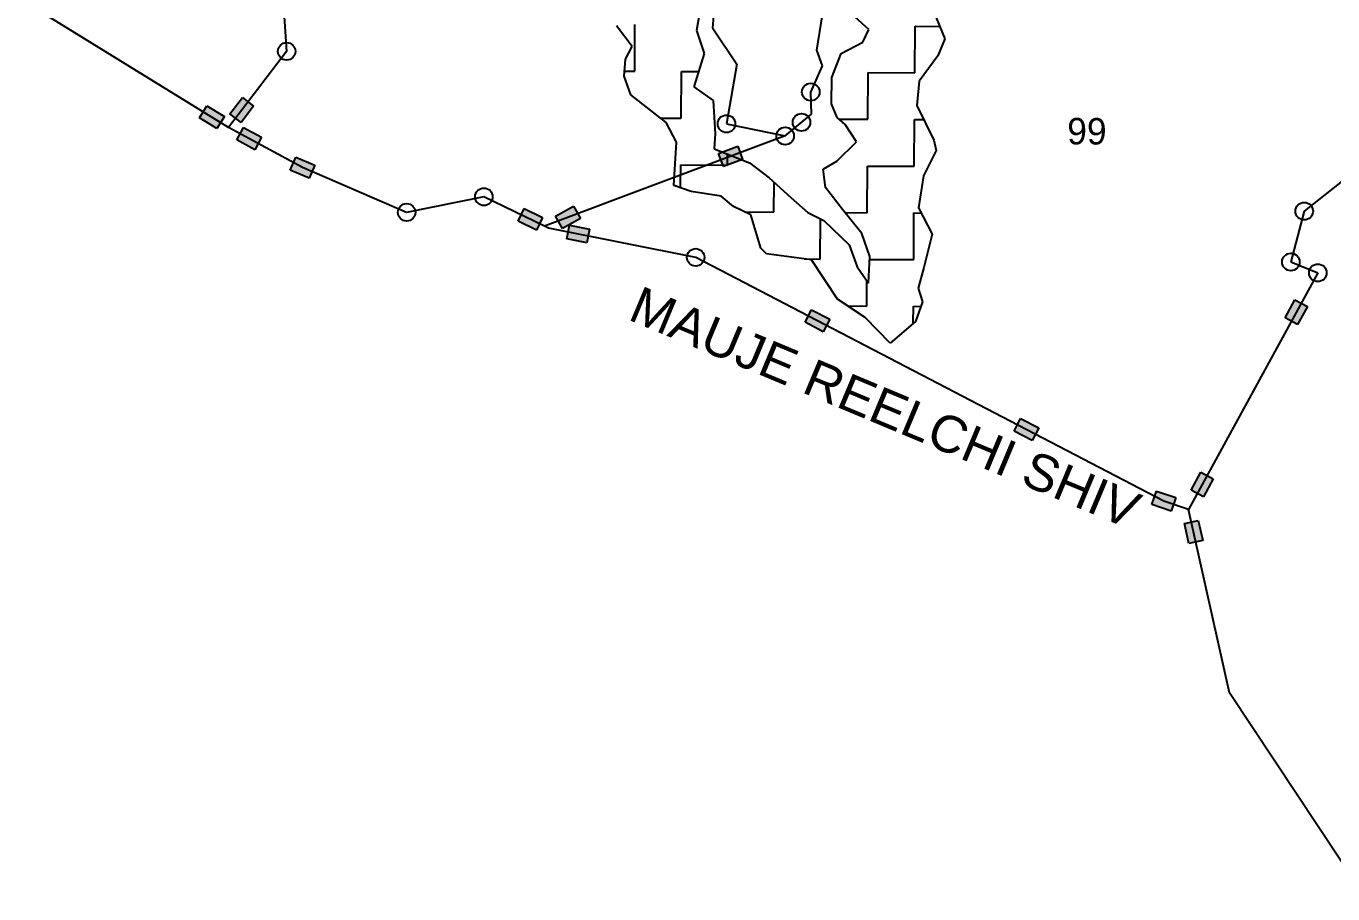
# Model space of a CAD drawing. Header units: metres. Extents: x 311141 to 315796, y 1906170 to 1910884.
# Drawn here: x 314239 to 315159, y 1906204 to 1906815 of the extents above; entities that cross this region are included whole.
import ezdxf

# ---------------------------------------------------------------- set-up
doc = ezdxf.new("R2010")
doc.units = ezdxf.units.M
doc.header["$MEASUREMENT"] = 0
for name, color, linetype in [('POLY_HATCH', 12, 'Continuous'), ('POLY_PARCEL', 6, 'Continuous'), ('TEXT_MAPOUT', 7, 'Continuous'), ('TEXT_PARCEL', 7, 'Continuous'), ('V_BOUND_LINE', 7, 'Continuous')]:
    doc.layers.add(name, color=color, linetype=linetype)
doc.styles.get("Standard").update_dxf_attribs({"font": 'arial.ttf'})
doc.styles.add('TEXT_MAP', font='')
doc.styles.get('TEXT_MAP').set_extended_font_data('Kruti Dev 050')

msp = doc.modelspace()

# ---------------------------------------------------------------- hatches: boundary and pattern name
for points in [[(314382.66, 1906753.12), (314390.58, 1906747.06), (314399.33, 1906758.51), (314391.42, 1906764.57)], [(314373.56, 1906742.77), (314378.79, 1906751.25), (314366.52, 1906758.81), (314361.29, 1906750.33)], [(314392.29, 1906743.52), (314387.52, 1906734.76), (314400.17, 1906727.87), (314404.94, 1906736.62)], [(314743.64, 1906721.04), (314740.14, 1906730.37), (314726.65, 1906725.32), (314730.15, 1906715.98)], [(314438.39, 1906707.83), (314442.33, 1906716.99), (314429.09, 1906722.68), (314425.16, 1906713.52)], [(314611.94, 1906681.15), (314616.78, 1906672.44), (314629.38, 1906679.44), (314624.54, 1906688.15)], [(314598.48, 1906671.25), (314602.83, 1906680.22), (314589.87, 1906686.5), (314585.52, 1906677.54)], [(314621.77, 1906674.81), (314619.82, 1906665.03), (314633.95, 1906662.21), (314635.9, 1906671.99)], [(314800.38, 1906599.65), (314804.98, 1906608.49), (314792.2, 1906615.14), (314787.59, 1906606.3)], [(315141.25, 1906617.39), (315132.49, 1906622.15), (315125.61, 1906609.49), (315134.37, 1906604.73)], [(314947.52, 1906523.06), (314952.12, 1906531.9), (314939.34, 1906538.55), (314934.73, 1906529.71)], [(315059.34, 1906488.2), (315068.1, 1906483.44), (315074.98, 1906496.1), (315066.22, 1906500.86)], [(315045.4, 1906473.4), (315048.61, 1906482.84), (315034.97, 1906487.48), (315031.76, 1906478.04)], [(315064.42, 1906466.79), (315054.69, 1906464.62), (315057.83, 1906450.56), (315067.56, 1906452.73)]]:
    msp.add_hatch(color=256).paths.add_polyline_path(points)

# ---------------------------------------------------------------- linework, layer by layer
for p, q in [((314382.66, 1906753.12), (314391.42, 1906764.57)), ((314391.42, 1906764.57), (314399.33, 1906758.51)), ((314361.29, 1906750.33), (314366.52, 1906758.81)), ((314366.52, 1906758.81), (314378.79, 1906751.25)), ((314378.79, 1906751.25), (314373.56, 1906742.77)), ((314390.58, 1906747.06), (314382.66, 1906753.12)), ((314399.33, 1906758.51), (314390.58, 1906747.06)), ((314373.56, 1906742.77), (314361.29, 1906750.33)), ((314387.52, 1906734.76), (314392.29, 1906743.52)), ((314392.29, 1906743.52), (314404.94, 1906736.62)), ((314400.17, 1906727.87), (314387.52, 1906734.76)), ((314404.94, 1906736.62), (314400.17, 1906727.87)), ((314726.65, 1906725.32), (314740.14, 1906730.37)), ((314730.15, 1906715.98), (314726.65, 1906725.32)), ((314740.14, 1906730.37), (314743.64, 1906721.04)), ((314425.16, 1906713.52), (314429.09, 1906722.68)), ((314429.09, 1906722.68), (314442.33, 1906716.99)), ((314442.33, 1906716.99), (314438.39, 1906707.83)), ((314743.64, 1906721.04), (314730.15, 1906715.98)), ((314438.39, 1906707.83), (314425.16, 1906713.52)), ((314611.94, 1906681.15), (314624.54, 1906688.15)), ((314624.54, 1906688.15), (314629.38, 1906679.44)), ((314585.52, 1906677.54), (314589.87, 1906686.5)), ((314589.87, 1906686.5), (314602.83, 1906680.22)), ((314602.83, 1906680.22), (314598.48, 1906671.25)), ((314616.78, 1906672.44), (314611.94, 1906681.15)), ((314629.38, 1906679.44), (314616.78, 1906672.44)), ((314598.48, 1906671.25), (314585.52, 1906677.54)), ((314619.82, 1906665.03), (314621.77, 1906674.81)), ((314621.77, 1906674.81), (314635.9, 1906671.99)), ((314635.9, 1906671.99), (314633.95, 1906662.21)), ((314633.95, 1906662.21), (314619.82, 1906665.03)), ((314787.59, 1906606.3), (314792.2, 1906615.14)), ((314792.2, 1906615.14), (314804.98, 1906608.49)), ((315125.61, 1906609.49), (315132.49, 1906622.15)), ((315132.49, 1906622.15), (315141.25, 1906617.39)), ((315141.25, 1906617.39), (315134.37, 1906604.73)), ((314800.38, 1906599.65), (314787.59, 1906606.3)), ((314804.98, 1906608.49), (314800.38, 1906599.65)), ((315134.37, 1906604.73), (315125.61, 1906609.49)), ((314934.73, 1906529.71), (314939.34, 1906538.55)), ((314939.34, 1906538.55), (314952.12, 1906531.9)), ((314952.12, 1906531.9), (314947.52, 1906523.06)), ((314947.52, 1906523.06), (314934.73, 1906529.71)), ((315059.34, 1906488.2), (315066.22, 1906500.86)), ((315066.22, 1906500.86), (315074.98, 1906496.1)), ((315074.98, 1906496.1), (315068.1, 1906483.44)), ((315031.76, 1906478.04), (315034.97, 1906487.48)), ((315034.97, 1906487.48), (315048.61, 1906482.84)), ((315068.1, 1906483.44), (315059.34, 1906488.2)), ((315045.4, 1906473.4), (315031.76, 1906478.04)), ((315048.61, 1906482.84), (315045.4, 1906473.4)), ((315054.69, 1906464.62), (315064.42, 1906466.79)), ((315064.42, 1906466.79), (315067.56, 1906452.73)), ((315057.83, 1906450.56), (315054.69, 1906464.62)), ((315067.56, 1906452.73), (315057.83, 1906450.56))]:
    msp.add_line(p, q)
for centre in [(314422.6, 1906797.12), (314791.59, 1906768.48), (314732.27, 1906746.14), (314785.07, 1906747.12), (314773.57, 1906737.57), (314561.47, 1906694.73), (314507.06, 1906683.74), (315139.02, 1906684.58), (314710.56, 1906652.02), (315129.61, 1906648.82), (315148.57, 1906641.17)]:
    msp.add_circle(centre, 6.17)
at = {"layer": 'POLY_HATCH'}
for p, q in [((314716.96, 1906845.75), (314711.09, 1906811.84)), ((314832.45, 1906812.6), (314817.97, 1906825.62)), ((314876.43, 1906829.54), (314885.99, 1906806.05)), ((314665.96, 1906800.54), (314654.72, 1906815.16)), ((314711.09, 1906811.84), (314716.65, 1906795.64)), ((314828.36, 1906803.73), (314832.45, 1906812.6)), ((314661.05, 1906791.68), (314665.96, 1906800.54)), ((314812.94, 1906795.74), (314828.36, 1906803.73)), ((314885.99, 1906806.05), (314881.06, 1906793.96)), ((314660.17, 1906779.57), (314661.05, 1906791.68)), ((314716.65, 1906795.64), (314709.23, 1906772.24)), ((314806.36, 1906778.81), (314812.94, 1906795.74)), ((314881.06, 1906793.96), (314868.01, 1906776.25)), ((314664.94, 1906766.6), (314660.17, 1906779.57)), ((314709.23, 1906772.24), (314722.92, 1906762.46)), ((314806.25, 1906760.22), (314806.36, 1906778.81)), ((314868.01, 1906776.25), (314866.29, 1906758.91)), ((314689.9, 1906747.06), (314664.94, 1906766.6)), ((314722.92, 1906762.46), (314724.4, 1906739.02)), ((314810.24, 1906750.5), (314806.25, 1906760.22)), ((314866.29, 1906758.91), (314878.28, 1906734.59)), ((314697.09, 1906733.27), (314689.9, 1906747.06)), ((314815.87, 1906745.62), (314810.24, 1906750.5)), ((314823.88, 1906733.44), (314815.87, 1906745.62)), ((314695.29, 1906702.57), (314697.09, 1906733.27)), ((314724.4, 1906739.02), (314723.52, 1906728.51)), ((314810.05, 1906719.79), (314823.88, 1906733.44)), ((314878.28, 1906734.59), (314879.85, 1906727.31)), ((314723.52, 1906728.51), (314748.54, 1906718.66)), ((314879.85, 1906727.31), (314870.85, 1906709.58)), ((314748.54, 1906718.66), (314762.22, 1906708.07)), ((314800.31, 1906714.19), (314810.05, 1906719.79)), ((314762.22, 1906708.07), (314777.51, 1906694.24)), ((314801.85, 1906701.25), (314800.31, 1906714.19)), ((314870.85, 1906709.58), (314867.47, 1906686.97)), ((314707.4, 1906698.46), (314695.29, 1906702.57)), ((314728.4, 1906695.09), (314707.4, 1906698.46)), ((314813.89, 1906685.82), (314801.85, 1906701.25)), ((314737.26, 1906687.77), (314728.4, 1906695.09)), ((314749.35, 1906682.04), (314737.26, 1906687.77)), ((314777.51, 1906694.24), (314789.58, 1906683.66)), ((314867.47, 1906686.97), (314877.07, 1906668.33)), ((314756.49, 1906658.55), (314749.35, 1906682.04)), ((314789.58, 1906683.66), (314800.86, 1906677.93)), ((314800.86, 1906677.93), (314818.55, 1906660.85)), ((314827.53, 1906668.76), (314813.89, 1906685.82)), ((314833.1, 1906652.57), (314827.53, 1906668.76)), ((314818.55, 1906660.85), (314824.15, 1906645.35)), ((314877.07, 1906668.33), (314871.26, 1906644.92)), ((314760.51, 1906654.49), (314756.49, 1906658.55)), ((314792.03, 1906650.26), (314760.51, 1906654.49)), ((314810.46, 1906622.66), (314792.03, 1906650.26)), ((314832.17, 1906633.98), (314833.1, 1906652.57)), ((314824.15, 1906645.35), (314832.17, 1906633.98)), ((314871.26, 1906644.92), (314867.13, 1906630.4)), ((314829.8, 1906609.61), (314810.46, 1906622.66)), ((314867.13, 1906630.4), (314870.3, 1906620.68)), ((314870.3, 1906620.68), (314865.37, 1906606.97)), ((314847.48, 1906591.73), (314829.8, 1906609.61)), ((314865.37, 1906606.97), (314847.48, 1906591.73))]:
    msp.add_line(p, q, dxfattribs=at)
at = {"layer": 'POLY_HATCH', "linetype": 'Continuous'}
for p, q in [((314667.62, 1906783.15), (314667.82, 1906816.02)), ((314864.86, 1906781.95), (314865.06, 1906814.82)), ((314865.06, 1906814.82), (314882.46, 1906814.71)), ((314660.43, 1906783.19), (314667.62, 1906783.15)), ((314700.29, 1906750.08), (314700.49, 1906782.95)), ((314700.49, 1906782.95), (314712.61, 1906782.88)), ((314831.78, 1906749.28), (314831.99, 1906782.15)), ((314831.99, 1906782.15), (314864.86, 1906781.95)), ((314685.93, 1906750.16), (314700.29, 1906750.08)), ((314811.51, 1906749.4), (314831.78, 1906749.28)), ((314864.46, 1906716.2), (314864.66, 1906749.07)), ((314864.66, 1906749.07), (314871.16, 1906749.04)), ((314732.97, 1906717), (314733.01, 1906724.78)), ((314699.99, 1906700.97), (314700.09, 1906717.2)), ((314700.09, 1906717.2), (314732.97, 1906717)), ((314831.38, 1906683.53), (314831.58, 1906716.4)), ((314831.58, 1906716.4), (314864.46, 1906716.2)), ((314765.64, 1906683.93), (314765.77, 1906704.87)), ((314745.09, 1906684.06), (314765.64, 1906683.93)), ((314798.31, 1906650.86), (314798.48, 1906679.14)), ((314815.64, 1906683.63), (314831.38, 1906683.53)), ((314864.06, 1906650.46), (314864.26, 1906683.33)), ((314864.26, 1906683.33), (314869.36, 1906683.3)), ((314787.03, 1906650.93), (314798.31, 1906650.86)), ((314833, 1906650.65), (314864.06, 1906650.46)), ((314830.98, 1906617.78), (314831.09, 1906635.52)), ((314817.57, 1906617.87), (314830.98, 1906617.78)), ((314863.78, 1906605.62), (314863.86, 1906617.58)), ((314863.86, 1906617.58), (314869.18, 1906617.55))]:
    msp.add_line(p, q, dxfattribs=at)
at = {"layer": 'POLY_PARCEL'}
for p, q in [((314413, 1906937.68), (314422.6, 1906797.12)), ((314725.51, 1906851), (314722.51, 1906813.66)), ((314795.87, 1906797.9), (314803.01, 1906842.47)), ((314722.51, 1906813.66), (314739.53, 1906788.21)), ((314799.77, 1906787.05), (314795.87, 1906797.9)), ((314422.6, 1906797.12), (314381.67, 1906743.62)), ((314739.53, 1906788.21), (314732.27, 1906746.14)), ((314791.59, 1906768.48), (314799.77, 1906787.05)), ((314792.03, 1906752.9), (314791.59, 1906768.48)), ((314773.57, 1906737.57), (314792.03, 1906752.9)), ((314732.27, 1906746.14), (314773.57, 1906737.57)), ((314773.57, 1906737.57), (314604.06, 1906674.08)), ((315189.94, 1906725.14), (315139.02, 1906684.58)), ((315139.02, 1906684.58), (315129.61, 1906648.82)), ((315148.57, 1906641.17), (315057.58, 1906474.53)), ((315129.61, 1906648.82), (315148.57, 1906641.17))]:
    msp.add_line(p, q, dxfattribs=at)
at = {"layer": 'V_BOUND_LINE'}
for p, q in [((314381.67, 1906743.62), (314239.19, 1906831.42)), ((314433.74, 1906715.26), (314381.67, 1906743.62)), ((314507.06, 1906683.74), (314433.74, 1906715.26)), ((314561.47, 1906694.73), (314507.06, 1906683.74)), ((314604.06, 1906674.08), (314561.47, 1906694.73)), ((314606.95, 1906672.68), (314604.06, 1906674.08)), ((314710.56, 1906652.02), (314606.95, 1906672.68)), ((315040.18, 1906480.44), (314710.56, 1906652.02)), ((315057.58, 1906474.53), (315040.18, 1906480.44)), ((315086.43, 1906345.44), (315057.58, 1906474.53)), ((315180.29, 1906203.76), (315086.43, 1906345.44))]:
    msp.add_line(p, q, dxfattribs=at)

# ---------------------------------------------------------------- texts
at = {"layer": 'TEXT_MAPOUT'}
msp.add_text('MAUJE REELCHI SHIV', height=25.8845, rotation=337.28586, dxfattribs=at).set_placement((314662.03, 1906608.56))
at = {"layer": 'TEXT_PARCEL', "style": 'TEXT_MAP'}
msp.add_text('99', height=18.637, rotation=359.65062, dxfattribs=at).set_placement((314972.1, 1906731.67))

doc.saveas('drawing.dxf')
